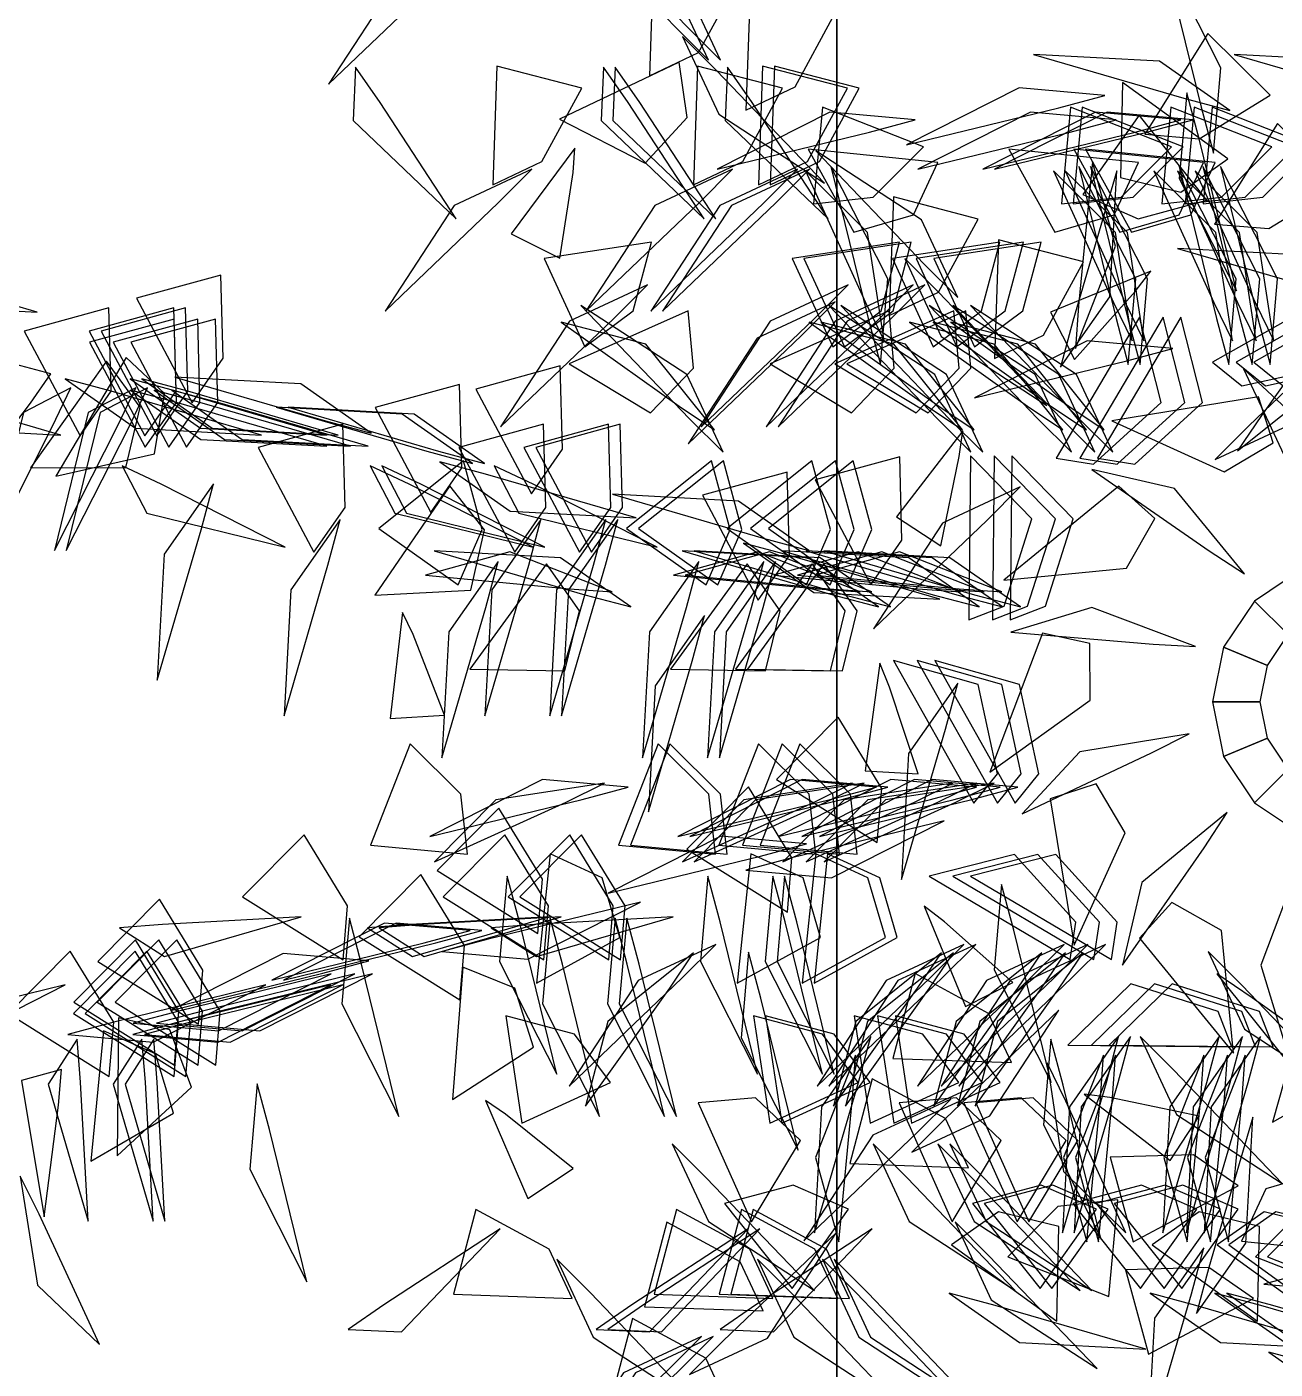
# Model space of a CAD drawing. Header units: millimetres. Extents: x 116.8 to 135.8, y -35.1 to -13.1.
# Drawn here: x 129.875 to 130.596, y -21.805 to -21.029 of the extents above; entities that cross this region are included whole.
import ezdxf

# ---------------------------------------------------------------- set-up
doc = ezdxf.new("R2010")
doc.units = ezdxf.units.MM
for name, color, linetype in [('COPERTURA', 252, 'CONTINUOUS'), ('FOGLIE', 62, 'CONTINUOUS'), ('GAMBO', 36, 'CONTINUOUS'), ('PARETE_INTERNA', 7, 'CONTINUOUS'), ('PRATO', 83, 'CONTINUOUS')]:
    doc.layers.add(name, color=color, linetype=linetype)

msp = doc.modelspace()

# ---------------------------------------------------------------- linework, layer by layer
at = {"layer": 'COPERTURA'}
for points in [[(130.343016, -23.1399, 7.8), (130.343016, -18.1399, 7.8), (130.343016, -18.1399, 8.1), (130.343016, -23.1399, 8.1)], [(127.943016, -20.6399, 8.1), (127.943016, -23.1399, 8.1), (130.343016, -23.1399, 8.1), (130.343016, -20.6399, 8.1)]]:
    msp.add_3dface(points, dxfattribs=at)
at = {"layer": 'FOGLIE'}
for points in [[(130.24943, -21.028456, 2.971593), (130.268876, -21.047901, 2.971593), (130.247903, -21.002874, 2.928134), (130.186752, -20.962984, 2.966546)], [(130.256258, -21.028456, 2.87603), (130.275703, -21.047901, 2.87603), (130.254731, -21.002874, 2.832572), (130.193579, -20.962984, 2.870984)], [(130.114632, -20.99919, 1.307996), (130.134078, -20.979745, 1.307996), (130.08905, -21.000717, 1.264537), (130.04916, -21.061869, 1.30295)], [(130.263148, -21.043529, 1.300868), (130.286134, -21.001148, 1.278699), (130.237111, -20.988278, 1.207956), (130.234688, -21.056915, 1.283639)], [(130.553655, -21.07516, 2.55886), (130.560772, -21.101723, 2.55886), (130.565124, -21.052242, 2.515401), (130.53211, -20.987121, 2.553814)], [(130.318937, -21.063355, 1.138719), (130.341923, -21.020974, 1.11655), (130.2929, -21.008104, 1.045807), (130.290478, -21.076741, 1.12149)], [(130.666276, -21.03578, 1.181484), (130.692839, -21.042898, 1.181484), (130.652163, -21.014389, 1.138025), (130.579259, -21.010419, 1.176438)], [(130.27323, -21.053611, 3.127272), (130.253784, -21.034166, 3.127272), (130.274757, -21.079194, 3.083813), (130.335908, -21.119083, 3.122226)], [(130.552546, -21.093381, 2.778028), (130.593644, -21.06817, 2.755859), (130.557623, -21.032514, 2.685116), (130.521207, -21.090744, 2.760799)], [(130.172543, -21.106542, 1.789331), (130.195529, -21.06416, 1.767161), (130.146506, -21.051291, 1.696419), (130.144083, -21.119928, 1.772102)], [(130.256496, -21.081118, 3.139586), (130.251873, -21.049003, 3.097595), (130.182732, -21.082097, 3.056392), (130.232314, -21.107481, 3.142078)], [(130.28861, -21.106542, 1.471928), (130.311595, -21.06416, 1.449758), (130.262573, -21.051291, 1.379016), (130.26015, -21.119928, 1.454699)], [(130.326161, -21.106542, 1.915609), (130.349146, -21.06416, 1.89344), (130.300124, -21.051291, 1.822697), (130.297701, -21.119928, 1.89838)], [(130.332988, -21.106542, 2.151102), (130.355974, -21.06416, 2.128932), (130.306951, -21.051291, 2.05819), (130.304529, -21.119928, 2.133873)], [(130.543766, -21.069948, 1.509579), (130.570329, -21.077065, 1.509579), (130.529652, -21.048556, 1.46612), (130.456749, -21.044587, 1.504533)], [(130.659833, -21.069948, 1.192176), (130.686396, -21.077065, 1.192176), (130.645719, -21.048556, 1.148717), (130.572816, -21.044587, 1.18713)], [(130.078976, -21.072426, 0.928347), (130.064752, -21.051864, 0.916897), (130.063378, -21.082762, 0.975201), (130.122885, -21.139717, 0.970591)], [(130.222353, -21.072426, 3.006825), (130.208128, -21.051864, 2.995375), (130.206754, -21.082762, 3.053679), (130.266261, -21.139717, 3.049069)], [(130.22918, -21.072426, 2.911263), (130.214956, -21.051864, 2.899813), (130.213582, -21.082762, 2.958117), (130.273089, -21.139717, 2.953507)], [(130.294041, -21.072426, 2.689422), (130.279817, -21.051864, 2.677972), (130.278442, -21.082762, 2.736276), (130.33795, -21.139717, 2.731666)], [(130.471469, -21.075409, 1.181484), (130.498032, -21.068292, 1.181484), (130.44855, -21.063941, 1.138025), (130.383429, -21.096955, 1.176438)], [(130.541894, -21.124186, 1.559645), (130.569124, -21.105019, 1.518327), (130.508139, -21.060782, 1.47477), (130.507078, -21.115697, 1.560957)], [(130.552546, -21.093381, 1.263449), (130.545429, -21.066818, 1.263449), (130.541078, -21.116299, 1.219991), (130.574092, -21.181421, 1.258403)], [(130.361874, -21.089445, 1.509579), (130.388437, -21.082328, 1.509579), (130.338956, -21.077976, 1.46612), (130.273835, -21.110991, 1.504533)], [(130.364137, -21.127185, 0.952215), (130.393175, -21.097974, 0.918755), (130.3347, -21.075061, 0.858515), (130.329492, -21.131095, 0.943826)], [(130.477941, -21.089445, 1.192176), (130.504504, -21.082328, 1.192176), (130.455023, -21.077976, 1.148717), (130.389902, -21.110991, 1.18713)], [(130.515492, -21.089445, 1.635858), (130.542055, -21.082328, 1.635858), (130.492574, -21.077976, 1.592399), (130.427453, -21.110991, 1.630811)], [(130.52232, -21.089445, 1.87135), (130.548883, -21.082328, 1.87135), (130.499401, -21.077976, 1.827891), (130.43428, -21.110991, 1.866304)], [(130.507514, -21.127185, 3.030693), (130.536552, -21.097974, 2.997233), (130.478076, -21.075061, 2.936993), (130.472869, -21.131095, 3.022304)], [(130.514341, -21.127185, 2.935131), (130.54338, -21.097974, 2.901671), (130.484904, -21.075061, 2.841431), (130.479696, -21.131095, 2.926741)], [(130.517251, -21.139607, 0.952215), (130.557005, -21.128829, 0.918755), (130.51782, -21.079747, 0.858515), (130.485293, -21.12567, 0.943826)], [(130.565547, -21.127185, 2.368584), (130.594586, -21.097974, 2.335124), (130.53611, -21.075061, 2.274883), (130.530902, -21.131095, 2.360194)], [(130.579202, -21.127185, 2.71329), (130.60824, -21.097974, 2.67983), (130.549765, -21.075061, 2.61959), (130.544557, -21.131095, 2.704901)], [(130.589444, -21.127185, 2.467559), (130.618482, -21.097974, 2.434099), (130.560006, -21.075061, 2.373858), (130.554799, -21.131095, 2.459169)], [(130.592794, -21.145332, 1.128028), (130.633891, -21.120121, 1.105859), (130.597871, -21.084464, 1.035116), (130.561454, -21.142694, 1.110799)], [(130.190526, -21.112921, 1.163339), (130.191598, -21.098801, 1.139765), (130.154703, -21.148444, 1.162795), (130.182922, -21.162431, 1.239047)], [(130.387373, -21.137353, 1.559645), (130.401371, -21.107139, 1.518327), (130.326438, -21.099321, 1.47477), (130.352976, -21.147409, 1.560957)], [(130.393626, -21.165824, 2.55886), (130.413071, -21.185269, 2.55886), (130.392099, -21.140242, 2.515401), (130.330947, -21.100352, 2.553814)], [(130.503439, -21.137353, 1.242242), (130.517438, -21.107139, 1.200924), (130.442504, -21.099321, 1.157367), (130.469043, -21.147409, 1.243554)], [(130.54099, -21.137353, 1.685924), (130.554989, -21.107139, 1.644606), (130.480055, -21.099321, 1.601049), (130.506594, -21.147409, 1.687235)], [(130.547818, -21.137353, 1.921417), (130.561817, -21.107139, 1.880098), (130.486883, -21.099321, 1.836542), (130.513422, -21.147409, 1.922728)], [(130.147307, -21.130483, 1.668164), (130.166752, -21.111037, 1.668164), (130.121725, -21.13201, 1.624705), (130.081835, -21.193161, 1.663118)], [(130.263374, -21.130483, 1.350761), (130.282819, -21.111037, 1.350761), (130.237791, -21.13201, 1.307302), (130.197902, -21.193161, 1.345715)], [(130.300925, -21.130483, 1.794443), (130.32037, -21.111037, 1.794443), (130.275342, -21.13201, 1.750984), (130.235453, -21.193161, 1.789397)], [(130.307752, -21.130483, 2.029936), (130.327198, -21.111037, 2.029936), (130.28217, -21.13201, 1.986477), (130.24228, -21.193161, 2.024889)], [(130.359577, -21.188069, 0.921727), (130.370413, -21.210287, 0.909678), (130.360839, -21.147487, 0.891777), (130.324896, -21.111942, 0.956976)], [(130.3611, -21.19739, 0.924132), (130.368218, -21.223953, 0.924132), (130.372569, -21.174472, 0.880673), (130.339555, -21.10935, 0.919086)], [(130.502954, -21.188069, 3.000204), (130.513789, -21.210287, 2.988155), (130.504215, -21.147487, 2.970255), (130.468272, -21.111942, 3.035454)], [(130.479519, -21.198887, 0.924132), (130.472401, -21.22545, 0.924132), (130.50091, -21.184774, 0.880673), (130.50488, -21.11187, 0.919086)], [(130.509781, -21.188069, 2.904642), (130.520617, -21.210287, 2.892593), (130.511043, -21.147487, 2.874693), (130.4751, -21.111942, 2.939892)], [(130.48286, -21.190054, 0.921727), (130.481135, -21.214713, 0.909678), (130.504244, -21.155539, 0.891777), (130.490889, -21.106785, 0.956976)], [(130.504477, -21.19739, 3.00261), (130.511594, -21.223953, 3.00261), (130.515945, -21.174471, 2.959151), (130.482931, -21.10935, 2.997563)], [(130.511304, -21.19739, 2.907048), (130.518422, -21.223953, 2.907048), (130.522773, -21.174471, 2.863589), (130.489759, -21.10935, 2.902001)], [(130.560987, -21.188068, 2.338095), (130.571823, -21.210287, 2.326046), (130.562249, -21.147487, 2.308145), (130.526306, -21.111942, 2.373344)], [(130.574642, -21.188069, 2.682801), (130.585478, -21.210287, 2.670752), (130.575904, -21.147487, 2.652852), (130.539961, -21.111942, 2.718051)], [(130.56251, -21.19739, 2.3405), (130.569628, -21.223953, 2.3405), (130.573979, -21.174472, 2.297041), (130.540965, -21.10935, 2.335454)], [(130.584883, -21.188068, 2.43707), (130.595719, -21.210287, 2.425021), (130.586145, -21.147487, 2.407121), (130.550202, -21.111942, 2.47232)], [(130.576165, -21.19739, 2.685207), (130.583283, -21.223953, 2.685207), (130.587634, -21.174472, 2.641748), (130.55462, -21.10935, 2.68016)], [(130.586406, -21.19739, 2.439475), (130.593524, -21.223953, 2.439475), (130.597875, -21.174472, 2.396017), (130.564861, -21.10935, 2.434429)], [(130.401776, -21.182158, 2.778028), (130.424762, -21.139776, 2.755859), (130.375739, -21.126906, 2.685116), (130.373317, -21.195543, 2.760799)], [(130.462606, -21.207025, 1.128028), (130.485592, -21.164643, 1.105859), (130.43657, -21.151773, 1.035116), (130.434147, -21.22041, 1.110799)], [(130.225326, -21.192984, 0.952215), (130.235868, -21.153168, 0.918755), (130.17377, -21.162562, 0.858515), (130.197277, -21.213693, 0.943826)], [(130.368702, -21.192984, 3.030693), (130.379245, -21.153168, 2.997233), (130.317147, -21.162562, 2.936993), (130.340654, -21.213693, 3.022304)], [(130.37553, -21.192984, 2.935131), (130.386072, -21.153168, 2.901671), (130.323974, -21.162562, 2.841431), (130.347481, -21.213693, 2.926741)], [(130.426736, -21.192984, 2.368584), (130.437278, -21.153168, 2.335124), (130.37518, -21.162562, 2.274883), (130.398687, -21.213693, 2.360194)], [(130.440391, -21.192984, 2.71329), (130.450933, -21.153168, 2.67983), (130.388835, -21.162562, 2.61959), (130.412342, -21.213693, 2.704901)], [(130.450632, -21.192984, 2.467559), (130.461174, -21.153168, 2.434099), (130.399076, -21.162562, 2.373858), (130.422583, -21.213693, 2.459169)], [(130.627067, -21.182111, 1.17792), (130.65363, -21.189229, 1.17792), (130.612953, -21.16072, 1.134461), (130.540049, -21.156751, 1.172874)], [(129.793662, -21.168247, 1.120901), (129.767099, -21.16113, 1.120901), (129.807775, -21.189639, 1.077442), (129.880679, -21.193608, 1.115855)], [(130.401776, -21.182158, 1.263449), (130.382331, -21.162712, 1.263449), (130.403303, -21.20774, 1.219991), (130.464455, -21.24763, 1.258403)], [(129.988196, -21.220373, 1.149411), (129.986911, -21.172176, 1.127241), (129.938022, -21.185542, 1.056499), (129.970242, -21.246195, 1.132181)], [(130.515519, -21.181682, 1.463579), (130.524678, -21.169874, 1.440493), (130.466592, -21.193691, 1.460861), (130.480402, -21.22103, 1.537465)], [(130.2141, -21.197276, 1.509579), (130.233546, -21.177831, 1.509579), (130.188518, -21.198803, 1.46612), (130.148629, -21.259955, 1.504533)], [(130.330167, -21.197276, 1.192176), (130.349613, -21.177831, 1.192176), (130.304585, -21.198803, 1.148717), (130.264695, -21.259955, 1.18713)], [(130.367718, -21.197276, 1.635858), (130.387164, -21.177831, 1.635858), (130.342136, -21.198803, 1.592399), (130.302246, -21.259955, 1.630811)], [(130.374546, -21.197276, 1.87135), (130.393991, -21.177831, 1.87135), (130.348964, -21.198803, 1.827891), (130.309074, -21.259955, 1.866304)], [(130.577324, -21.236211, 2.165054), (130.629021, -21.224918, 2.169049), (130.642879, -21.175979, 2.098436), (130.5603, -21.22255, 2.136602)], [(130.590979, -21.236211, 2.50976), (130.642676, -21.224918, 2.513756), (130.656534, -21.175979, 2.443142), (130.573955, -21.22255, 2.481308)], [(130.60122, -21.236211, 2.264029), (130.652917, -21.224918, 2.268024), (130.666775, -21.175979, 2.197411), (130.584196, -21.22255, 2.235577)], [(130.257798, -21.255302, 0.924132), (130.277243, -21.274747, 0.924132), (130.256271, -21.22972, 0.880673), (130.195119, -21.18983, 0.919086)], [(130.322575, -21.207133, 1.181484), (130.34202, -21.187687, 1.181484), (130.296993, -21.20866, 1.138025), (130.257103, -21.269811, 1.176438)], [(130.401174, -21.255302, 3.00261), (130.42062, -21.274747, 3.00261), (130.399647, -21.22972, 2.959151), (130.338496, -21.18983, 2.997563)], [(130.408002, -21.255302, 2.907048), (130.427447, -21.274747, 2.907048), (130.406475, -21.22972, 2.863589), (130.345323, -21.18983, 2.902001)], [(130.459208, -21.255302, 2.3405), (130.478653, -21.274747, 2.3405), (130.457681, -21.22972, 2.297041), (130.396529, -21.18983, 2.335454)], [(130.472863, -21.255302, 2.685207), (130.492308, -21.274747, 2.685207), (130.471336, -21.22972, 2.641748), (130.410184, -21.18983, 2.68016)], [(130.483104, -21.255302, 2.439475), (130.502549, -21.274747, 2.439475), (130.481577, -21.22972, 2.396017), (130.420425, -21.18983, 2.434429)], [(130.588634, -21.253414, 0.921727), (130.57481, -21.273907, 0.909678), (130.62441, -21.234216, 0.891777), (130.637221, -21.185316, 0.956976)], [(129.923405, -21.239401, 1.265232), (129.92212, -21.191204, 1.243063), (129.87323, -21.20457, 1.17232), (129.905451, -21.265223, 1.248003)], [(129.960956, -21.239401, 1.708914), (129.959671, -21.191204, 1.686744), (129.910781, -21.20457, 1.616002), (129.943002, -21.265223, 1.691685)], [(129.961161, -21.245859, 2.194388), (129.959876, -21.197662, 2.172218), (129.910987, -21.211028, 2.101476), (129.943207, -21.271681, 2.177159)], [(129.967783, -21.239401, 1.944406), (129.966498, -21.191204, 1.922237), (129.917609, -21.20457, 1.851494), (129.949829, -21.265223, 1.927177)], [(129.974816, -21.245859, 2.539094), (129.973531, -21.197662, 2.516925), (129.924642, -21.211028, 2.446182), (129.956862, -21.271681, 2.521865)], [(129.985057, -21.245859, 2.293363), (129.983773, -21.197662, 2.271194), (129.934883, -21.211028, 2.200451), (129.967104, -21.271681, 2.276134)], [(130.260136, -21.226016, 1.559645), (130.257153, -21.192851, 1.518327), (130.188349, -21.223547, 1.47477), (130.235376, -21.251923, 1.560957)], [(130.376203, -21.226016, 1.242242), (130.373219, -21.192851, 1.200924), (130.304416, -21.223547, 1.157367), (130.351443, -21.251923, 1.243554)], [(130.413754, -21.226016, 1.685924), (130.41077, -21.192851, 1.644606), (130.341967, -21.223547, 1.601049), (130.388994, -21.251923, 1.687235)], [(130.420582, -21.226016, 1.921417), (130.417598, -21.192851, 1.880098), (130.348794, -21.223547, 1.836542), (130.395822, -21.251923, 1.922728)], [(130.491448, -21.281515, 2.165054), (130.530572, -21.245886, 2.169049), (130.518104, -21.196575, 2.098436), (130.469874, -21.278197, 2.136602)], [(130.505102, -21.281515, 2.50976), (130.544227, -21.245887, 2.513756), (130.531759, -21.196575, 2.443142), (130.483529, -21.278197, 2.481308)], [(130.515344, -21.281515, 2.264029), (130.554468, -21.245886, 2.268024), (130.542, -21.196575, 2.197411), (130.49377, -21.278197, 2.235577)], [(130.581323, -21.259394, 0.924132), (130.561878, -21.278839, 0.924132), (130.606905, -21.257867, 0.880673), (130.646795, -21.196715, 0.919086)], [(130.251818, -21.247991, 0.921727), (130.272311, -21.261815, 0.909678), (130.23262, -21.212215, 0.891777), (130.18372, -21.199404, 0.956976)], [(130.395195, -21.247991, 3.000204), (130.415688, -21.261815, 2.988155), (130.375996, -21.212215, 2.970255), (130.327096, -21.199404, 3.035454)], [(130.402022, -21.247991, 2.904642), (130.422516, -21.261815, 2.892593), (130.382824, -21.212215, 2.874693), (130.333924, -21.199404, 2.939892)], [(130.453228, -21.247991, 2.338095), (130.473721, -21.261815, 2.326046), (130.43403, -21.212215, 2.308145), (130.38513, -21.199404, 2.373344)], [(130.466883, -21.247991, 2.682801), (130.487376, -21.261815, 2.670752), (130.447685, -21.212215, 2.652852), (130.398785, -21.199404, 2.718051)], [(130.477124, -21.247991, 2.43707), (130.497618, -21.261815, 2.425021), (130.457926, -21.212215, 2.407121), (130.409026, -21.199404, 2.47232)], [(130.510678, -21.22174, 1.17792), (130.537241, -21.214623, 1.17792), (130.48776, -21.210272, 1.134461), (130.422638, -21.243286, 1.172874)], [(129.940233, -21.248645, 1.350132), (129.920782, -21.221954, 1.308596), (129.876822, -21.283655, 1.265772), (129.931971, -21.2835, 1.351815)], [(129.954376, -21.240645, 1.534015), (129.93209, -21.219914, 1.490545), (129.891479, -21.288638, 1.455888), (129.948603, -21.275591, 1.539622)], [(129.876753, -21.246298, 2.017029), (129.888631, -21.229347, 2.035135), (129.865394, -21.223129, 1.973675), (129.837254, -21.298091, 1.9538)], [(130.184452, -21.272959, 1.138719), (130.183167, -21.224763, 1.11655), (130.134278, -21.238129, 1.045807), (130.166498, -21.298781, 1.12149)], [(130.613371, -21.301244, 2.022869), (130.624353, -21.323021, 2.010165), (130.61399, -21.259879, 1.993988), (130.578142, -21.226443, 2.060345)], [(129.807338, -21.239401, 1.582635), (129.780775, -21.232283, 1.582635), (129.821451, -21.260792, 1.539176), (129.894355, -21.264762, 1.577589)], [(129.889429, -21.259958, 1.419853), (129.900124, -21.237358, 1.431303), (129.872679, -21.251617, 1.372998), (129.853107, -21.331629, 1.377609)], [(129.92698, -21.259958, 1.863534), (129.937675, -21.237358, 1.874984), (129.91023, -21.251617, 1.81668), (129.890658, -21.331629, 1.82129)], [(129.923405, -21.239401, 1.265232), (129.896842, -21.232283, 1.265232), (129.937518, -21.260792, 1.221773), (130.010422, -21.264762, 1.260186)], [(129.933808, -21.259958, 2.099027), (129.944503, -21.237358, 2.110477), (129.917057, -21.251617, 2.052173), (129.897486, -21.331629, 2.056783)], [(129.960956, -21.239401, 1.708914), (129.934393, -21.232283, 1.708914), (129.975069, -21.260792, 1.665455), (130.047973, -21.264762, 1.703868)], [(129.967783, -21.239401, 1.944406), (129.94122, -21.232283, 1.944406), (129.981897, -21.260792, 1.900947), (130.0548, -21.264762, 1.93936)], [(130.047301, -21.256546, 3.073817), (130.073864, -21.263664, 3.073817), (130.033188, -21.235155, 3.030358), (129.960284, -21.231185, 3.06877)], [(130.126224, -21.283684, 1.300868), (130.124939, -21.235488, 1.278699), (130.07605, -21.248854, 1.207956), (130.10827, -21.309506, 1.283639)], [(129.961161, -21.245859, 2.194388), (129.934598, -21.238741, 2.194388), (129.975275, -21.26725, 2.150929), (130.048178, -21.27122, 2.189342)], [(129.974816, -21.245859, 2.539094), (129.948253, -21.238741, 2.539094), (129.988929, -21.26725, 2.495636), (130.061833, -21.27122, 2.534048)], [(129.985057, -21.245859, 2.293363), (129.958494, -21.238741, 2.293363), (129.999171, -21.26725, 2.249904), (130.072074, -21.27122, 2.288317)], [(130.595394, -21.269291, 1.448326), (130.586817, -21.242696, 1.403213), (130.502027, -21.256513, 1.389312), (130.566993, -21.285978, 1.462498)], [(130.105892, -21.274075, 2.971593), (130.132455, -21.281193, 2.971593), (130.091779, -21.252684, 2.928134), (130.018875, -21.248714, 2.966546)], [(130.11272, -21.274075, 2.87603), (130.139283, -21.281193, 2.87603), (130.098606, -21.252684, 2.832572), (130.025703, -21.248714, 2.870984)], [(130.058683, -21.306749, 1.789331), (130.057398, -21.258552, 1.767161), (130.008509, -21.271918, 1.696419), (130.040729, -21.332571, 1.772102)], [(130.17475, -21.306749, 1.471928), (130.173465, -21.258552, 1.449758), (130.124576, -21.271918, 1.379016), (130.156796, -21.332571, 1.454699)], [(130.212301, -21.306749, 1.915609), (130.211016, -21.258552, 1.89344), (130.162127, -21.271918, 1.822697), (130.194347, -21.332571, 1.89838)], [(130.219128, -21.306749, 2.151102), (130.217844, -21.258552, 2.128932), (130.168954, -21.271918, 2.05819), (130.201175, -21.332571, 2.133873)], [(130.41386, -21.277142, 1.463579), (130.415887, -21.262337, 1.440493), (130.377492, -21.312005, 1.460861), (130.403122, -21.328777, 1.537465)], [(129.952361, -21.293263, 0.928347), (129.929761, -21.282568, 0.916897), (129.944021, -21.310013, 0.975201), (130.024033, -21.329585, 0.970591)], [(130.095738, -21.293263, 3.006825), (130.073138, -21.282568, 2.995375), (130.087397, -21.310013, 3.053679), (130.16741, -21.329585, 3.049069)], [(130.138011, -21.319374, 0.952215), (130.127233, -21.279621, 0.918755), (130.078151, -21.318806, 0.858515), (130.124074, -21.351332, 0.943826)], [(130.102565, -21.293263, 2.911263), (130.079966, -21.282568, 2.899813), (130.094225, -21.310013, 2.958117), (130.174237, -21.329585, 2.953507)], [(130.139996, -21.287375, 3.127272), (130.113433, -21.280257, 3.127272), (130.154109, -21.308766, 3.083813), (130.227013, -21.312736, 3.122226)], [(130.167426, -21.293263, 2.689422), (130.144826, -21.282568, 2.677972), (130.159086, -21.310013, 2.736276), (130.239098, -21.329585, 2.731666)], [(130.281388, -21.319374, 3.030693), (130.270609, -21.279621, 2.997233), (130.221528, -21.318806, 2.936993), (130.267451, -21.351332, 3.022304)], [(130.288215, -21.319374, 2.935131), (130.277437, -21.279621, 2.901671), (130.228355, -21.318806, 2.841431), (130.274278, -21.351332, 2.926741)], [(130.339421, -21.319374, 2.368584), (130.328643, -21.279621, 2.335124), (130.279561, -21.318806, 2.274883), (130.325484, -21.351332, 2.360194)], [(130.353076, -21.319374, 2.71329), (130.342298, -21.279621, 2.67983), (130.293216, -21.318806, 2.61959), (130.339139, -21.351332, 2.704901)], [(130.363317, -21.319374, 2.467559), (130.352539, -21.279621, 2.434099), (130.303457, -21.318806, 2.373858), (130.34938, -21.351332, 2.459169)], [(130.380708, -21.325546, 1.128028), (130.379423, -21.277349, 1.105859), (130.330534, -21.290715, 1.035116), (130.362754, -21.351368, 1.110799)], [(130.439728, -21.363688, 2.165054), (130.455797, -21.313271, 2.169049), (130.420343, -21.2768, 2.098436), (130.419386, -21.371601, 2.136602)], [(130.453383, -21.363688, 2.50976), (130.469452, -21.313271, 2.513756), (130.433998, -21.2768, 2.443142), (130.433041, -21.371601, 2.481308)], [(130.463624, -21.363688, 2.264029), (130.479693, -21.313271, 2.268024), (130.444239, -21.2768, 2.197411), (130.443282, -21.371601, 2.235577)], [(130.315593, -21.334426, 2.778028), (130.314309, -21.286229, 2.755859), (130.265419, -21.299595, 2.685116), (130.29764, -21.360248, 2.760799)], [(130.558383, -21.33176, 2.022869), (130.578783, -21.345128, 2.010165), (130.538237, -21.295628, 1.993988), (130.490474, -21.284595, 2.060345)], [(129.975436, -21.319543, 1.307996), (129.982553, -21.29298, 1.307996), (129.954045, -21.333657, 1.264537), (129.950075, -21.40656, 1.30295)], [(130.139258, -21.319563, 3.139586), (130.119197, -21.294062, 3.097595), (130.075865, -21.357293, 3.056392), (130.131497, -21.354485, 3.142078)], [(130.300368, -21.324355, 2.55886), (130.326931, -21.331473, 2.55886), (130.286255, -21.302964, 2.515401), (130.213351, -21.298994, 2.553814)], [(130.429696, -21.314254, 1.17792), (130.449142, -21.294809, 1.17792), (130.404114, -21.315781, 1.134461), (130.364225, -21.376933, 1.172874)], [(130.526839, -21.313077, 1.448326), (130.506113, -21.294333, 1.403213), (130.439591, -21.348694, 1.389312), (130.510585, -21.341729, 1.462498)], [(130.048798, -21.340099, 1.668164), (130.055916, -21.313537, 1.668164), (130.027407, -21.354213, 1.624705), (130.023437, -21.427117, 1.663118)], [(130.164865, -21.340099, 1.350761), (130.171983, -21.313537, 1.350761), (130.143474, -21.354213, 1.307302), (130.139504, -21.427117, 1.345715)], [(130.202416, -21.340099, 1.794443), (130.209534, -21.313537, 1.794443), (130.181025, -21.354213, 1.750984), (130.177055, -21.427117, 1.789397)], [(130.209243, -21.340099, 2.029936), (130.216361, -21.313537, 2.029936), (130.187852, -21.354213, 1.986477), (130.183883, -21.427117, 2.024889)], [(130.315593, -21.334426, 1.263449), (130.28903, -21.327308, 1.263449), (130.329707, -21.355817, 1.219991), (130.402611, -21.359787, 1.258403)], [(130.188457, -21.353765, 0.921727), (130.213117, -21.35549, 0.909678), (130.153943, -21.332381, 0.891777), (130.105189, -21.345736, 0.956976)], [(130.197291, -21.357107, 0.924132), (130.223854, -21.364224, 0.924132), (130.183178, -21.335715, 0.880673), (130.110274, -21.331746, 0.919086)], [(130.14004, -21.364548, 1.509579), (130.147157, -21.337985, 1.509579), (130.118649, -21.378661, 1.46612), (130.114679, -21.451565, 1.504533)], [(130.256107, -21.364548, 1.192176), (130.263224, -21.337985, 1.192176), (130.234715, -21.378661, 1.148717), (130.230746, -21.451565, 1.18713)], [(130.331834, -21.353765, 3.000204), (130.356494, -21.35549, 2.988155), (130.29732, -21.332381, 2.970255), (130.248566, -21.345736, 3.035454)], [(130.340668, -21.357107, 3.00261), (130.367231, -21.364224, 3.00261), (130.326555, -21.335715, 2.959151), (130.253651, -21.331746, 2.997563)], [(130.338662, -21.353765, 2.904642), (130.363321, -21.35549, 2.892593), (130.304147, -21.332381, 2.874693), (130.255393, -21.345736, 2.939892)], [(130.347496, -21.357107, 2.907048), (130.374059, -21.364224, 2.907048), (130.333382, -21.335715, 2.863589), (130.260478, -21.331746, 2.902001)], [(130.293658, -21.364548, 1.635858), (130.300775, -21.337985, 1.635858), (130.272266, -21.378661, 1.592399), (130.268297, -21.451565, 1.630811)], [(130.300485, -21.364548, 1.87135), (130.307603, -21.337985, 1.87135), (130.279094, -21.378661, 1.827891), (130.275124, -21.451565, 1.866304)], [(130.389868, -21.353765, 2.338095), (130.414527, -21.35549, 2.326046), (130.355353, -21.332381, 2.308145), (130.306599, -21.345736, 2.373344)], [(130.398702, -21.357107, 2.3405), (130.425264, -21.364224, 2.3405), (130.384588, -21.335715, 2.297041), (130.311684, -21.331746, 2.335454)], [(130.403522, -21.353765, 2.682801), (130.428182, -21.35549, 2.670752), (130.369008, -21.332381, 2.652852), (130.320254, -21.345736, 2.718051)], [(130.412356, -21.357107, 2.685207), (130.438919, -21.364224, 2.685207), (130.398243, -21.335715, 2.641748), (130.325339, -21.331746, 2.68016)], [(130.413764, -21.353765, 2.43707), (130.438423, -21.35549, 2.425021), (130.379249, -21.332381, 2.407121), (130.330495, -21.345736, 2.47232)], [(130.422598, -21.357107, 2.439475), (130.449161, -21.364224, 2.439475), (130.408484, -21.335715, 2.396017), (130.33558, -21.331746, 2.434429)], [(130.194278, -21.366419, 1.559645), (130.175112, -21.339189, 1.518327), (130.130874, -21.400175, 1.47477), (130.185789, -21.401236, 1.560957)], [(130.310345, -21.366419, 1.242242), (130.291179, -21.339189, 1.200924), (130.246941, -21.400175, 1.157367), (130.301856, -21.401236, 1.243554)], [(130.347896, -21.366419, 1.685924), (130.32873, -21.339189, 1.644606), (130.284492, -21.400175, 1.601049), (130.339407, -21.401236, 1.687235)], [(130.354724, -21.366419, 1.921417), (130.335557, -21.339189, 1.880098), (130.291319, -21.400175, 1.836542), (130.346234, -21.401236, 1.922728)], [(130.098028, -21.38009, 1.163339), (130.091896, -21.367326, 1.139765), (130.084765, -21.428765, 1.162795), (130.116197, -21.426769, 1.239047)], [(130.259491, -21.395655, 1.181484), (130.266608, -21.369092, 1.181484), (130.238099, -21.409769, 1.138025), (130.23413, -21.482673, 1.176438)], [(130.52602, -21.385682, 2.022869), (130.550371, -21.387059, 2.010165), (130.490507, -21.364464, 1.993988), (130.443627, -21.37879, 2.060345)], [(130.48936, -21.385274, 1.448326), (130.46204, -21.379404, 1.403213), (130.43161, -21.459742, 1.389312), (130.489611, -21.418214, 1.462498)], [(130.373551, -21.410642, 1.463579), (130.367904, -21.396807, 1.440493), (130.359487, -21.459019, 1.460861), (130.390069, -21.460729, 1.537465)], [(130.436025, -21.460711, 2.165054), (130.424732, -21.409015, 2.169049), (130.375793, -21.395157, 2.098436), (130.422364, -21.477736, 2.136602)], [(130.44968, -21.460711, 2.50976), (130.438387, -21.409015, 2.513756), (130.389448, -21.395157, 2.443142), (130.436019, -21.477736, 2.481308)], [(130.459921, -21.460711, 2.264029), (130.448628, -21.409015, 2.268024), (130.399689, -21.395157, 2.197411), (130.44626, -21.477736, 2.235577)], [(130.405822, -21.434865, 1.17792), (130.412939, -21.408302, 1.17792), (130.38443, -21.448978, 1.134461), (130.380461, -21.521882, 1.172874)], [(130.369042, -21.469138, 1.128028), (130.343831, -21.428041, 1.105859), (130.308174, -21.464061, 1.035116), (130.366405, -21.500477, 1.110799)], [(130.524954, -21.448561, 2.022869), (130.546731, -21.437578, 2.010165), (130.48359, -21.447942, 1.993988), (130.450153, -21.483789, 2.060345)], [(130.125589, -21.472488, 0.952215), (130.096378, -21.44345, 0.918755), (130.073465, -21.501926, 0.858515), (130.129499, -21.507133, 0.943826)], [(130.268965, -21.472488, 3.030693), (130.239755, -21.44345, 2.997233), (130.216842, -21.501926, 2.936993), (130.272875, -21.507133, 3.022304)], [(130.275793, -21.472488, 2.935131), (130.246582, -21.44345, 2.901671), (130.223669, -21.501926, 2.841431), (130.279703, -21.507133, 2.926741)], [(130.326999, -21.472488, 2.368584), (130.297788, -21.44345, 2.335124), (130.274875, -21.501926, 2.274883), (130.330909, -21.507133, 2.360194)], [(130.340654, -21.472488, 2.71329), (130.311443, -21.44345, 2.67983), (130.28853, -21.501926, 2.61959), (130.344564, -21.507133, 2.704901)], [(130.350895, -21.472488, 2.467559), (130.321684, -21.44345, 2.434099), (130.298771, -21.501926, 2.373858), (130.354805, -21.507133, 2.459169)], [(130.195794, -21.475525, 0.924132), (130.222357, -21.468408, 0.924132), (130.172875, -21.464056, 0.880673), (130.107754, -21.497071, 0.919086)], [(130.186472, -21.477048, 0.921727), (130.208691, -21.466212, 0.909678), (130.14589, -21.475787, 0.891777), (130.110345, -21.51173, 0.956976)], [(130.33917, -21.475525, 3.00261), (130.365733, -21.468408, 3.00261), (130.316252, -21.464057, 2.959151), (130.251131, -21.497071, 2.997563)], [(130.329849, -21.477048, 3.000204), (130.352068, -21.466212, 2.988155), (130.289267, -21.475787, 2.970255), (130.253722, -21.51173, 3.035454)], [(130.317091, -21.509385, 2.778028), (130.29188, -21.468288, 2.755859), (130.256224, -21.504308, 2.685116), (130.314454, -21.540724, 2.760799)], [(130.345998, -21.475525, 2.907048), (130.372561, -21.468408, 2.907048), (130.32308, -21.464057, 2.863589), (130.257958, -21.497071, 2.902001)], [(130.336677, -21.477048, 2.904642), (130.358895, -21.466212, 2.892593), (130.296095, -21.475787, 2.874693), (130.26055, -21.511729, 2.939892)], [(130.397204, -21.475525, 2.3405), (130.423767, -21.468408, 2.3405), (130.374286, -21.464056, 2.297041), (130.309164, -21.497071, 2.335454)], [(130.387883, -21.477048, 2.338095), (130.410101, -21.466212, 2.326046), (130.347301, -21.475787, 2.308145), (130.311756, -21.51173, 2.373344)], [(130.410859, -21.475525, 2.685207), (130.437422, -21.468408, 2.685207), (130.38794, -21.464056, 2.641748), (130.322819, -21.497071, 2.68016)], [(130.401537, -21.477048, 2.682801), (130.423756, -21.466212, 2.670752), (130.360955, -21.475787, 2.652852), (130.32541, -21.51173, 2.718051)], [(130.4211, -21.475525, 2.439475), (130.447663, -21.468408, 2.439475), (130.398182, -21.464056, 2.396017), (130.33306, -21.497071, 2.434429)], [(130.411779, -21.477048, 2.43707), (130.433997, -21.466212, 2.425021), (130.371197, -21.475787, 2.407121), (130.335652, -21.51173, 2.47232)], [(130.493001, -21.466537, 1.448326), (130.466407, -21.475115, 1.403213), (130.480223, -21.559904, 1.389312), (130.509688, -21.494939, 1.462498)], [(130.172786, -21.521724, 1.138719), (130.147575, -21.480627, 1.11655), (130.111919, -21.516647, 1.045807), (130.170149, -21.553064, 1.12149)], [(130.55547, -21.503549, 2.022869), (130.568839, -21.483148, 2.010165), (130.519338, -21.523695, 1.993988), (130.508305, -21.571457, 2.060345)], [(130.317091, -21.509385, 1.263449), (130.290528, -21.516503, 1.263449), (130.340009, -21.520854, 1.219991), (130.405131, -21.48784, 1.258403)], [(130.060181, -21.537062, 1.789331), (130.03497, -21.495965, 1.767161), (129.999313, -21.531985, 1.696419), (130.057543, -21.568402, 1.772102)], [(130.176247, -21.537062, 1.471928), (130.151037, -21.495965, 1.449758), (130.11538, -21.531985, 1.379016), (130.17361, -21.568402, 1.454699)], [(130.213798, -21.537062, 1.915609), (130.188588, -21.495965, 1.89344), (130.152931, -21.531985, 1.822697), (130.211161, -21.568402, 1.89838)], [(130.220626, -21.537062, 2.151102), (130.195415, -21.495965, 2.128932), (130.159759, -21.531985, 2.05819), (130.217989, -21.568402, 2.133873)], [(130.29887, -21.508276, 2.55886), (130.325433, -21.501159, 2.55886), (130.275952, -21.496808, 2.515401), (130.210831, -21.529822, 2.553814)], [(130.207445, -21.520941, 1.559645), (130.177231, -21.506942, 1.518327), (130.169413, -21.581876, 1.47477), (130.217501, -21.555337, 1.560957)], [(130.323512, -21.520941, 1.242242), (130.293298, -21.506942, 1.200924), (130.28548, -21.581876, 1.157367), (130.333568, -21.555337, 1.243554)], [(130.361063, -21.520941, 1.685924), (130.330849, -21.506942, 1.644606), (130.323031, -21.581876, 1.601049), (130.371119, -21.555337, 1.687235)], [(130.36789, -21.520941, 1.921417), (130.337677, -21.506942, 1.880098), (130.329859, -21.581876, 1.836542), (130.377947, -21.555337, 1.922728)], [(130.481329, -21.546588, 2.165054), (130.445701, -21.507464, 2.169049), (130.396389, -21.519932, 2.098436), (130.478011, -21.568162, 2.136602)], [(130.494984, -21.546588, 2.50976), (130.459355, -21.507464, 2.513756), (130.410044, -21.519932, 2.443142), (130.491665, -21.568162, 2.481308)], [(130.505225, -21.546588, 2.264029), (130.469597, -21.507464, 2.268024), (130.420285, -21.519932, 2.197411), (130.501907, -21.568162, 2.235577)], [(130.609392, -21.535911, 2.022869), (130.610769, -21.51156, 2.010165), (130.588174, -21.571424, 1.993988), (130.6025, -21.618305, 2.060345)], [(130.127721, -21.560126, 1.300868), (130.102511, -21.519029, 1.278699), (130.066854, -21.555049, 1.207956), (130.125084, -21.591466, 1.283639)], [(130.159537, -21.546439, 1.509579), (130.15242, -21.519876, 1.509579), (130.148069, -21.569357, 1.46612), (130.181083, -21.634479, 1.504533)], [(130.275604, -21.546439, 1.192176), (130.268487, -21.519876, 1.192176), (130.264136, -21.569357, 1.148717), (130.29715, -21.634479, 1.18713)], [(130.313155, -21.546439, 1.635858), (130.306038, -21.519876, 1.635858), (130.301687, -21.569357, 1.592399), (130.334701, -21.634479, 1.630811)], [(130.319983, -21.546439, 1.87135), (130.312865, -21.519876, 1.87135), (130.308514, -21.569357, 1.827891), (130.341528, -21.634479, 1.866304)], [(130.44545, -21.551254, 1.17792), (130.438333, -21.524691, 1.17792), (130.433982, -21.574172, 1.134461), (130.466996, -21.639293, 1.172874)], [(129.97653, -21.574311, 1.149411), (129.951319, -21.533214, 1.127241), (129.915663, -21.569234, 1.056499), (129.973893, -21.60565, 1.132181)], [(130.141494, -21.556436, 3.127272), (130.114931, -21.563554, 3.127272), (130.164412, -21.567905, 3.083813), (130.229533, -21.534891, 3.122226)], [(130.405392, -21.546412, 1.463579), (130.393584, -21.537254, 1.440493), (130.417401, -21.595339, 1.460861), (130.44474, -21.58153, 1.537465)], [(130.536787, -21.535093, 1.448326), (130.518044, -21.555819, 1.403213), (130.572404, -21.62234, 1.389312), (130.565439, -21.551346, 1.462498)], [(129.953128, -21.547821, 0.928347), (129.928209, -21.549858, 0.916897), (129.95428, -21.566497, 0.975201), (130.033359, -21.54344, 0.970591)], [(130.104395, -21.558557, 2.971593), (130.130958, -21.551439, 2.971593), (130.081477, -21.547088, 2.928134), (130.016355, -21.580102, 2.966546)], [(130.111222, -21.558557, 2.87603), (130.137785, -21.551439, 2.87603), (130.088304, -21.547088, 2.832572), (130.023183, -21.580102, 2.870984)], [(130.068296, -21.570887, 1.668164), (130.061178, -21.544324, 1.668164), (130.056827, -21.593806, 1.624705), (130.089841, -21.658927, 1.663118)], [(130.096505, -21.547821, 3.006825), (130.071585, -21.549858, 2.995375), (130.097657, -21.566497, 3.053679), (130.176735, -21.54344, 3.049069)], [(130.103332, -21.547821, 2.911263), (130.078413, -21.549858, 2.899813), (130.104484, -21.566497, 2.958117), (130.183563, -21.54344, 2.953507)], [(130.168193, -21.547821, 2.689422), (130.143274, -21.549858, 2.677972), (130.169345, -21.566497, 2.736276), (130.248424, -21.54344, 2.731666)], [(130.184362, -21.570887, 1.350761), (130.177245, -21.544324, 1.350761), (130.172894, -21.593806, 1.307302), (130.205908, -21.658927, 1.345715)], [(130.221913, -21.570887, 1.794443), (130.214796, -21.544324, 1.794443), (130.210445, -21.593806, 1.750984), (130.243459, -21.658927, 1.789397)], [(130.228741, -21.570887, 2.029936), (130.221623, -21.544324, 2.029936), (130.217272, -21.593806, 1.986477), (130.250286, -21.658927, 2.024889)], [(129.924902, -21.60441, 1.265232), (129.899692, -21.563313, 1.243063), (129.864035, -21.599333, 1.17232), (129.922265, -21.635749, 1.248003)], [(129.962453, -21.60441, 1.708914), (129.937243, -21.563313, 1.686744), (129.901586, -21.599333, 1.616002), (129.959816, -21.635749, 1.691685)], [(129.962659, -21.597952, 2.194388), (129.937448, -21.556855, 2.172218), (129.901791, -21.592875, 2.101476), (129.960021, -21.629291, 2.177159)], [(129.969281, -21.60441, 1.944406), (129.94407, -21.563313, 1.922237), (129.908413, -21.599333, 1.851494), (129.966643, -21.635749, 1.927177)], [(129.976314, -21.597952, 2.539094), (129.951103, -21.556855, 2.516925), (129.915446, -21.592875, 2.446182), (129.973676, -21.629291, 2.521865)], [(129.986555, -21.597952, 2.293363), (129.961344, -21.556855, 2.271194), (129.925688, -21.592875, 2.200451), (129.983918, -21.629291, 2.276134)], [(130.253706, -21.578828, 0.924132), (130.273151, -21.559382, 0.924132), (130.228124, -21.580354, 0.880673), (130.188234, -21.641506, 0.919086)], [(130.299119, -21.590463, 1.181484), (130.292002, -21.5639, 1.181484), (130.287651, -21.613381, 1.138025), (130.320665, -21.678503, 1.176438)], [(130.397083, -21.578827, 3.00261), (130.416528, -21.559382, 3.00261), (130.3715, -21.580354, 2.959151), (130.331611, -21.641506, 2.997563)], [(130.40391, -21.578827, 2.907048), (130.423356, -21.559382, 2.907048), (130.378328, -21.580354, 2.863589), (130.338438, -21.641506, 2.902001)], [(130.455116, -21.578828, 2.3405), (130.474562, -21.559382, 2.3405), (130.429534, -21.580354, 2.297041), (130.389644, -21.641506, 2.335454)], [(130.468771, -21.578827, 2.685207), (130.488216, -21.559382, 2.685207), (130.443189, -21.580354, 2.641748), (130.403299, -21.641506, 2.68016)], [(130.479012, -21.578828, 2.439475), (130.498458, -21.559382, 2.439475), (130.45343, -21.580354, 2.396017), (130.41354, -21.641506, 2.434429)], [(130.577231, -21.582919, 0.924132), (130.557786, -21.563474, 0.924132), (130.578758, -21.608501, 0.880673), (130.63991, -21.648391, 0.919086)], [(130.045804, -21.576086, 3.073817), (130.072367, -21.568968, 3.073817), (130.022885, -21.564617, 3.030358), (129.957764, -21.597631, 3.06877)], [(130.246395, -21.584807, 0.921727), (130.260219, -21.564314, 0.909678), (130.210619, -21.604005, 0.891777), (130.197808, -21.652905, 0.956976)], [(130.389772, -21.584807, 3.000204), (130.403596, -21.564314, 2.988155), (130.353996, -21.604005, 2.970255), (130.341184, -21.652905, 3.035454)], [(130.396599, -21.584807, 2.904642), (130.410423, -21.564314, 2.892593), (130.360823, -21.604005, 2.874693), (130.348012, -21.652905, 2.939892)], [(130.447805, -21.584807, 2.338095), (130.461629, -21.564314, 2.326046), (130.412029, -21.604005, 2.308145), (130.399218, -21.652905, 2.373344)], [(130.46146, -21.584807, 2.682801), (130.475284, -21.564314, 2.670752), (130.425684, -21.604005, 2.652852), (130.412873, -21.652905, 2.718051)], [(130.471701, -21.584807, 2.43707), (130.485525, -21.564314, 2.425021), (130.435925, -21.604005, 2.407121), (130.423114, -21.652905, 2.47232)], [(129.962659, -21.597952, 2.194388), (129.936096, -21.605069, 2.194388), (129.985577, -21.609421, 2.150929), (130.050698, -21.576407, 2.189342)], [(129.976314, -21.597952, 2.539094), (129.949751, -21.605069, 2.539094), (129.999232, -21.609421, 2.495636), (130.064353, -21.576407, 2.534048)], [(129.986555, -21.597952, 2.293363), (129.959992, -21.605069, 2.293363), (130.009473, -21.609421, 2.249904), (130.074595, -21.576407, 2.288317)], [(130.156949, -21.584682, 3.139586), (130.126825, -21.572627, 3.097595), (130.120914, -21.649053, 3.056392), (130.167688, -21.618805, 3.142078)], [(130.430735, -21.599325, 1.128028), (130.388353, -21.576339, 1.105859), (130.375484, -21.625362, 1.035116), (130.444121, -21.627784, 1.110799)], [(130.583211, -21.59023, 0.921727), (130.562718, -21.576406, 0.909678), (130.602409, -21.626006, 0.891777), (130.651309, -21.638817, 0.956976)], [(129.808835, -21.60441, 1.582635), (129.782272, -21.611527, 1.582635), (129.831754, -21.615879, 1.539176), (129.896875, -21.582865, 1.577589)], [(129.924902, -21.60441, 1.265232), (129.898339, -21.611527, 1.265232), (129.947821, -21.615879, 1.221773), (130.012942, -21.582865, 1.260186)], [(129.962453, -21.60441, 1.708914), (129.93589, -21.611527, 1.708914), (129.985372, -21.615879, 1.665455), (130.050493, -21.582865, 1.703868)], [(129.969281, -21.60441, 1.944406), (129.942718, -21.611527, 1.944406), (129.992199, -21.615879, 1.900947), (130.05732, -21.582865, 1.93936)], [(130.563502, -21.598307, 2.165054), (130.513085, -21.582239, 2.169049), (130.476614, -21.617692, 2.098436), (130.571415, -21.61865, 2.136602)], [(130.577157, -21.598307, 2.50976), (130.52674, -21.582239, 2.513756), (130.490269, -21.617692, 2.443142), (130.58507, -21.61865, 2.481308)], [(130.587398, -21.598307, 2.264029), (130.536981, -21.582239, 2.268024), (130.50051, -21.617692, 2.197411), (130.595311, -21.61865, 2.235577)], [(129.957378, -21.608777, 1.534015), (129.927712, -21.601967, 1.490545), (129.926903, -21.681789, 1.455888), (129.969851, -21.641927, 1.539622)], [(130.191388, -21.6113, 0.952215), (130.151572, -21.600757, 0.918755), (130.160966, -21.662855, 0.858515), (130.212097, -21.639348, 0.943826)], [(130.334765, -21.6113, 3.030693), (130.294949, -21.600757, 2.997233), (130.304343, -21.662855, 2.936993), (130.355473, -21.639348, 3.022304)], [(130.341592, -21.6113, 2.935131), (130.301776, -21.600757, 2.901671), (130.31117, -21.662855, 2.841431), (130.362301, -21.639348, 2.926741)], [(130.392798, -21.6113, 2.368584), (130.352982, -21.600757, 2.335124), (130.362376, -21.662855, 2.274883), (130.413507, -21.639348, 2.360194)], [(130.406453, -21.6113, 2.71329), (130.366637, -21.600757, 2.67983), (130.376031, -21.662855, 2.61959), (130.427162, -21.639348, 2.704901)], [(130.416694, -21.6113, 2.467559), (130.376878, -21.600757, 2.434099), (130.386272, -21.662855, 2.373858), (130.437403, -21.639348, 2.459169)], [(130.405868, -21.660155, 1.263449), (130.386422, -21.679601, 1.263449), (130.43145, -21.658628, 1.219991), (130.47134, -21.597477, 1.258403)], [(130.660525, -21.602011, 2.165054), (130.608829, -21.613304, 2.169049), (130.594971, -21.662242, 2.098436), (130.67755, -21.615671, 2.136602)], [(129.949129, -21.622777, 1.350132), (129.918938, -21.609387, 1.308596), (129.911718, -21.684802, 1.265772), (129.959401, -21.657093, 1.351815)], [(129.905757, -21.6392, 1.419853), (129.90372, -21.614281, 1.431303), (129.88708, -21.640353, 1.372998), (129.910137, -21.719431, 1.377609)], [(129.943308, -21.6392, 1.863534), (129.941271, -21.614281, 1.874984), (129.924631, -21.640353, 1.81668), (129.947688, -21.719431, 1.82129)], [(129.950136, -21.6392, 2.099027), (129.948098, -21.614281, 2.110477), (129.931459, -21.640353, 2.052173), (129.954516, -21.719431, 2.056783)], [(130.355511, -21.639334, 0.924132), (130.362628, -21.612771, 0.924132), (130.334119, -21.653447, 0.880673), (130.33015, -21.726351, 0.919086)], [(130.473929, -21.640831, 0.924132), (130.466812, -21.614269, 0.924132), (130.46246, -21.66375, 0.880673), (130.495475, -21.728871, 0.919086)], [(130.498887, -21.639334, 3.00261), (130.506005, -21.612771, 3.00261), (130.477496, -21.653447, 2.959151), (130.473526, -21.726351, 2.997563)], [(130.505715, -21.639334, 2.907048), (130.512832, -21.612771, 2.907048), (130.484323, -21.653447, 2.863589), (130.480354, -21.726351, 2.902001)], [(130.537965, -21.632235, 1.17792), (130.518519, -21.612789, 1.17792), (130.539491, -21.657817, 1.134461), (130.600643, -21.697707, 1.172874)], [(130.556921, -21.639334, 2.3405), (130.564038, -21.612771, 2.3405), (130.535529, -21.653447, 2.297041), (130.53156, -21.726351, 2.335454)], [(130.570576, -21.639334, 2.685207), (130.577693, -21.612771, 2.685207), (130.549184, -21.653447, 2.641748), (130.545215, -21.726351, 2.68016)], [(130.580817, -21.639334, 2.439475), (130.587934, -21.612771, 2.439475), (130.559425, -21.653447, 2.396017), (130.555456, -21.726351, 2.434429)], [(130.352169, -21.648168, 0.921727), (130.353894, -21.623508, 0.909678), (130.330785, -21.682682, 0.891777), (130.34414, -21.731436, 0.956976)], [(130.495546, -21.648168, 3.000204), (130.497271, -21.623508, 2.988155), (130.474162, -21.682682, 2.970255), (130.487517, -21.731436, 3.035454)], [(130.502373, -21.648168, 2.904642), (130.504098, -21.623508, 2.892593), (130.480989, -21.682682, 2.874693), (130.494344, -21.731436, 2.939892)], [(130.553579, -21.648168, 2.338095), (130.555304, -21.623508, 2.326046), (130.532195, -21.682682, 2.308145), (130.54555, -21.731436, 2.373344)], [(130.567234, -21.648168, 2.682801), (130.568959, -21.623508, 2.670752), (130.54585, -21.682682, 2.652852), (130.559205, -21.731436, 2.718051)], [(130.577475, -21.648168, 2.43707), (130.5792, -21.623508, 2.425021), (130.556091, -21.682682, 2.407121), (130.569447, -21.731436, 2.47232)], [(129.89298, -21.652485, 2.017029), (129.894792, -21.631866, 2.035135), (129.871559, -21.638099, 1.973675), (129.88467, -21.717088, 1.9538)], [(130.475452, -21.650153, 0.921727), (130.464616, -21.627934, 0.909678), (130.47419, -21.690735, 0.891777), (130.510133, -21.72628, 0.956976)], [(130.015065, -21.666575, 1.307996), (130.007947, -21.640012, 1.307996), (130.003596, -21.689493, 1.264537), (130.03661, -21.754615, 1.30295)], [(130.405868, -21.660155, 2.778028), (130.363486, -21.63717, 2.755859), (130.350617, -21.686192, 2.685116), (130.419254, -21.688615, 2.760799)], [(130.296109, -21.648177, 1.559645), (130.262943, -21.651161, 1.518327), (130.29364, -21.719964, 1.47477), (130.322016, -21.672937, 1.560957)], [(130.389534, -21.668306, 2.55886), (130.408979, -21.64886, 2.55886), (130.363952, -21.669833, 2.515401), (130.324062, -21.730984, 2.553814)], [(130.412175, -21.648177, 1.242242), (130.37901, -21.651161, 1.200924), (130.409706, -21.719964, 1.157367), (130.438083, -21.672937, 1.243554)], [(130.449727, -21.648177, 1.685924), (130.416561, -21.651161, 1.644606), (130.447257, -21.719964, 1.601049), (130.475634, -21.672937, 1.687235)], [(130.456554, -21.648177, 1.921417), (130.423389, -21.651161, 1.880098), (130.454085, -21.719964, 1.836542), (130.482461, -21.672937, 1.922728)], [(130.500852, -21.648071, 1.463579), (130.486047, -21.646044, 1.440493), (130.535715, -21.684439, 1.460861), (130.552488, -21.65881, 1.537465)], [(130.151506, -21.657714, 1.163339), (130.139813, -21.649726, 1.139765), (130.164357, -21.7065, 1.162795), (130.19058, -21.689055, 1.239047)], [(130.558136, -21.746338, 1.263449), (130.551018, -21.772901, 1.263449), (130.579527, -21.732225, 1.219991), (130.583497, -21.659321, 1.258403)], [(130.267368, -21.694213, 1.509579), (130.247923, -21.674768, 1.509579), (130.268895, -21.719795, 1.46612), (130.330047, -21.759685, 1.504533)], [(130.383435, -21.694213, 1.192176), (130.36399, -21.674768, 1.192176), (130.384962, -21.719795, 1.148717), (130.446114, -21.759685, 1.18713)], [(130.420986, -21.694213, 1.635858), (130.401541, -21.674768, 1.635858), (130.422513, -21.719795, 1.592399), (130.483665, -21.759685, 1.630811)], [(130.427814, -21.694213, 1.87135), (130.408368, -21.674768, 1.87135), (130.429341, -21.719795, 1.827891), (130.490492, -21.759685, 1.866304)], [(130.549256, -21.681224, 1.128028), (130.50106, -21.682508, 1.105859), (130.514426, -21.731398, 1.035116), (130.575078, -21.699177, 1.110799)], [(129.881763, -21.715446, 1.433941), (129.87084, -21.693484, 1.421507), (129.880879, -21.756492, 1.404617), (129.916769, -21.790802, 1.470502)], [(130.591033, -21.700868, 1.559645), (130.577035, -21.731082, 1.518327), (130.651968, -21.7389, 1.47477), (130.62543, -21.690812, 1.560957)], [(130.317778, -21.698614, 0.952215), (130.278025, -21.709393, 0.918755), (130.31721, -21.758474, 0.858515), (130.349736, -21.712551, 0.943826)], [(130.461154, -21.698614, 3.030693), (130.421401, -21.709393, 2.997233), (130.460586, -21.758474, 2.936993), (130.493113, -21.712551, 3.022304)], [(130.467982, -21.698614, 2.935131), (130.428229, -21.709393, 2.901671), (130.467414, -21.758474, 2.841431), (130.49994, -21.712551, 2.926741)], [(130.519188, -21.698614, 2.368584), (130.479435, -21.709393, 2.335124), (130.51862, -21.758474, 2.274883), (130.551146, -21.712551, 2.360194)], [(130.532843, -21.698614, 2.71329), (130.49309, -21.709393, 2.67983), (130.532275, -21.758474, 2.61959), (130.564801, -21.712551, 2.704901)], [(130.543084, -21.698614, 2.467559), (130.503331, -21.709393, 2.434099), (130.542516, -21.758474, 2.373858), (130.575042, -21.712551, 2.459169)], [(130.470892, -21.711036, 0.952215), (130.441854, -21.740247, 0.918755), (130.50033, -21.76316, 0.858515), (130.505537, -21.707127, 0.943826)], [(130.614268, -21.711036, 3.030693), (130.58523, -21.740247, 2.997233), (130.643706, -21.76316, 2.936993), (130.648914, -21.707127, 3.022304)], [(130.621096, -21.711036, 2.935131), (130.592058, -21.740247, 2.901671), (130.650534, -21.76316, 2.841431), (130.655741, -21.707127, 2.926741)], [(130.176635, -21.735771, 1.789331), (130.134253, -21.712785, 1.767161), (130.121383, -21.761808, 1.696419), (130.19002, -21.76423, 1.772102)], [(130.292701, -21.735771, 1.471928), (130.25032, -21.712785, 1.449758), (130.23745, -21.761808, 1.379016), (130.306087, -21.76423, 1.454699)], [(130.330252, -21.735771, 1.915609), (130.287871, -21.712785, 1.89344), (130.275001, -21.761808, 1.822697), (130.343638, -21.76423, 1.89838)], [(130.33708, -21.735771, 2.151102), (130.294698, -21.712785, 2.128932), (130.281829, -21.761808, 2.05819), (130.350466, -21.76423, 2.133873)], [(130.436512, -21.714035, 1.559645), (130.409282, -21.733202, 1.518327), (130.470267, -21.777439, 1.47477), (130.471328, -21.722524, 1.560957)], [(130.552578, -21.714035, 1.242242), (130.525348, -21.733202, 1.200924), (130.586334, -21.777439, 1.157367), (130.587395, -21.722524, 1.243554)], [(130.59013, -21.714035, 1.685924), (130.562899, -21.733202, 1.644606), (130.623885, -21.777439, 1.601049), (130.624946, -21.722525, 1.687235)], [(130.596957, -21.714035, 1.921417), (130.569727, -21.733202, 1.880098), (130.630712, -21.777439, 1.836542), (130.631773, -21.722525, 1.922728)], [(130.081071, -21.76789, 0.928347), (130.060509, -21.782115, 0.916897), (130.091407, -21.783489, 0.975201), (130.148363, -21.723982, 0.970591)], [(130.224448, -21.76789, 3.006825), (130.203886, -21.782115, 2.995375), (130.234784, -21.783489, 3.053679), (130.291739, -21.723982, 3.049069)], [(130.231275, -21.76789, 2.911263), (130.210713, -21.782115, 2.899813), (130.241611, -21.783489, 2.958117), (130.298567, -21.723982, 2.953507)], [(130.287066, -21.742994, 1.138719), (130.244684, -21.720008, 1.11655), (130.231814, -21.769031, 1.045807), (130.300451, -21.771454, 1.12149)], [(130.277322, -21.788702, 3.127272), (130.257876, -21.808147, 3.127272), (130.302904, -21.787175, 3.083813), (130.342793, -21.726023, 3.122226)], [(130.296136, -21.76789, 2.689422), (130.275574, -21.782115, 2.677972), (130.306472, -21.783489, 2.736276), (130.363428, -21.723982, 2.731666)], [(130.430843, -21.739357, 1.181484), (130.411397, -21.719911, 1.181484), (130.43237, -21.764939, 1.138025), (130.493521, -21.804829, 1.176438)], [(130.616531, -21.748776, 1.509579), (130.589968, -21.755894, 1.509579), (130.63945, -21.760245, 1.46612), (130.704571, -21.727231, 1.504533)], [(130.200575, -21.761007, 1.668164), (130.181129, -21.741561, 1.668164), (130.202102, -21.786589, 1.624705), (130.263254, -21.826479, 1.663118)], [(130.316642, -21.761007, 1.350761), (130.297196, -21.741561, 1.350761), (130.318169, -21.786589, 1.307302), (130.37932, -21.826479, 1.345715)], [(130.354193, -21.761007, 1.794443), (130.334747, -21.741561, 1.794443), (130.35572, -21.786589, 1.750984), (130.416871, -21.826479, 1.789397)], [(130.36102, -21.761007, 2.029936), (130.341575, -21.741561, 2.029936), (130.362547, -21.786589, 1.986477), (130.423699, -21.826479, 2.024889)], [(130.548066, -21.761563, 2.55886), (130.555183, -21.735, 2.55886), (130.526674, -21.775677, 2.515401), (130.522705, -21.848581, 2.553814)], [(130.558136, -21.746338, 2.778028), (130.509939, -21.747623, 2.755859), (130.523305, -21.796512, 2.685116), (130.583958, -21.764292, 2.760799)], [(130.43464, -21.768274, 1.509579), (130.408077, -21.761156, 1.509579), (130.448753, -21.789665, 1.46612), (130.521657, -21.793635, 1.504533)], [(130.550707, -21.768274, 1.192176), (130.524144, -21.761156, 1.192176), (130.56482, -21.789665, 1.148717), (130.637724, -21.793635, 1.18713)], [(130.588258, -21.768274, 1.635858), (130.561695, -21.761156, 1.635858), (130.602371, -21.789665, 1.592399), (130.675275, -21.793635, 1.630811)], [(130.595085, -21.768274, 1.87135), (130.568522, -21.761156, 1.87135), (130.609199, -21.789665, 1.827891), (130.682103, -21.793635, 1.866304)], [(130.26724, -21.798784, 1.300868), (130.224858, -21.775798, 1.278699), (130.211988, -21.82482, 1.207956), (130.280625, -21.827243, 1.283639)], [(130.245339, -21.805674, 2.971593), (130.264784, -21.786228, 2.971593), (130.219756, -21.807201, 2.928134), (130.179867, -21.868352, 2.966546)], [(130.252166, -21.805674, 2.87603), (130.271611, -21.786228, 2.87603), (130.226584, -21.807201, 2.832572), (130.186694, -21.868352, 2.870984)], [(130.619365, -21.802441, 1.181484), (130.592802, -21.795323, 1.181484), (130.633479, -21.823832, 1.138025), (130.706383, -21.827802, 1.176438)]]:
    msp.add_3dface(points, dxfattribs=at)
at = {"layer": 'GAMBO'}
for points in [[(130.611249, -21.342891, -0.0183), (130.584484, -21.360774, -0.0183), (130.60393, -21.38022, 1.0817), (130.621773, -21.368297, 1.0817)], [(130.584484, -21.360774, -0.0183), (130.566601, -21.387539, -0.0183), (130.592007, -21.398063, 1.0817), (130.60393, -21.38022, 1.0817)], [(130.566601, -21.387539, -0.0183), (130.560321, -21.419111, -0.0183), (130.587821, -21.419111, 1.0817), (130.592007, -21.398063, 1.0817)], [(130.560321, -21.419111, -0.0183), (130.566601, -21.450682, -0.0183), (130.592007, -21.440158, 1.0817), (130.587821, -21.419111, 1.0817)], [(130.566601, -21.450682, -0.0183), (130.584484, -21.477447, -0.0183), (130.60393, -21.458002, 1.0817), (130.592007, -21.440158, 1.0817)], [(130.584484, -21.477447, -0.0183), (130.611249, -21.495331, -0.0183), (130.621773, -21.469924, 1.0817), (130.60393, -21.458002, 1.0817)]]:
    msp.add_3dface(points, dxfattribs=at)
at = {"layer": 'PARETE_INTERNA'}
msp.add_3dface([(130.343016, -20.6399, 7.8), (130.343016, -23.1399, 7.8), (127.943016, -23.1399, 7.8), (127.943016, -20.6399, 7.8)], dxfattribs=at)
at = {"layer": 'PRATO'}
for points in [[(128.843016, -22.9899), (128.843016, -20.5649), (131.565629, -20.094816), (131.343016, -22.9899)], [(128.843016, -20.5649, -0.0183), (128.843016, -22.9899, -0.0183), (131.343016, -22.9899, -0.0183), (131.565629, -20.094816, -0.0183)]]:
    msp.add_3dface(points, dxfattribs=at)

doc.saveas('drawing.dxf')
